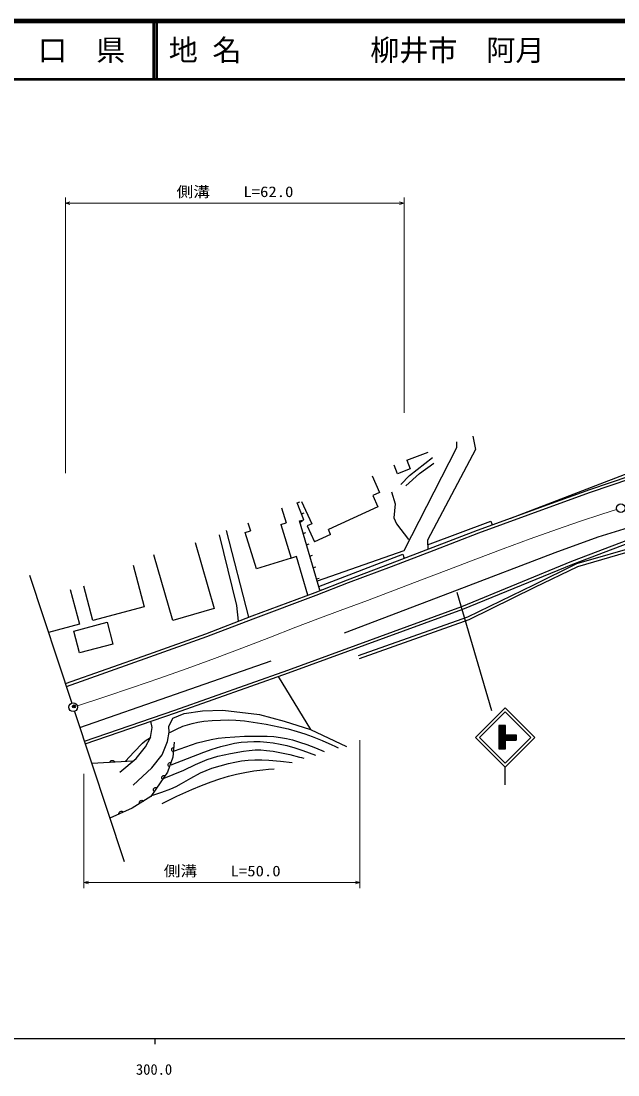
# Model space of a CAD drawing. Units: millimetres, scale not verified. Extents: x 40000 to 680000, y 20000 to 380000.
# Drawn here: x 344973 to 447635, y 198715 to 380000 of the extents above; entities that cross this region are included whole.
import ezdxf
from ezdxf.enums import TextEntityAlignment as Align

# ---------------------------------------------------------------- set-up
doc = ezdxf.new("R2010")
doc.units = ezdxf.units.MM
doc.header["$LTSCALE"] = 1000
doc.header["$PDMODE"] = 32
doc.header["$PDSIZE"] = 500
doc.linetypes.add('CHAIN', pattern=[18.5, 12, -1.5, 3.5, -1.5])
for name, color, linetype, lineweight in [('M-BGD', 7, 'Continuous', 25), ('M-BMK', 2, 'CHAIN', 13), ('M-BMK-OTRS', 5, 'Continuous', 25), ('M-BMK-SRVR', 3, 'Continuous', 25), ('M-STR-HTXT', 7, 'Continuous', 13), ('M-STR-STRC', 7, 'Continuous', 25), ('M-TTL', 2, 'Continuous', 140), ('M-TTL-BAND', 7, 'Continuous', 25), ('M-TTL-LINE', 7, 'Continuous', 50)]:
    doc.layers.add(name, color=color, linetype=linetype, lineweight=lineweight)
doc.layers.add('M-OTRS', color=6, linetype='Continuous')
doc.layers.add('M-TTL-TXT', color=7, linetype='Continuous')
doc.styles.add('ＭＳ ゴシック', font='')
doc.styles.get('ＭＳ ゴシック').set_extended_font_data('MS Gothic')

msp = doc.modelspace()

# ---------------------------------------------------------------- hatches: boundary and pattern name
at = {"layer": 'M-STR-STRC'}
h = msp.add_hatch(dxfattribs=at)
h.set_pattern_fill('USER', color=256, style=0, pattern_type=2)
h.set_pattern_definition([(225, (428292, 258820), (70.7107, -70.7107), [])])
h.paths.add_polyline_path([(427142, 254831), (428292, 254831), (428292, 256289), (430133, 256289), (430133, 257209), (428292, 257209), (428292, 258820), (427142, 258820)])

# ---------------------------------------------------------------- linework, layer by layer
at = {"layer": 'M-BGD'}
for p, q in [((429234, 294500), (470505, 310388)), ((422675, 308614), (423121, 306325)), ((419877, 306579), (410825, 288853)), ((419877, 307597), (419877, 306579)), ((411342, 304447), (414989, 305835)), ((411801, 301810), (415744, 304926)), ((423121, 306325), (414853, 290681)), ((409702, 302128), (409139, 303609)), ((411905, 302966), (409702, 302128)), ((411342, 304447), (411905, 302966)), ((405338, 301800), (406648, 298932)), ((410275, 300284), (411801, 301810)), ((442778, 299423), (449736, 301766)), ((442944, 298951), (449880, 301287)), ((436282, 297054), (442778, 299423)), ((393210, 297363), (394963, 293525)), ((406648, 298932), (405461, 298390)), ((405461, 298390), (406355, 296431)), ((408709, 299027), (409319, 296952)), ((436453, 296584), (442944, 298951)), ((389768, 296269), (390558, 293687)), ((392452, 297121), (392918, 297303)), ((406355, 296431), (397826, 292536)), ((409319, 296952), (409116, 294550)), ((423507, 292424), (436282, 297054)), ((423682, 291955), (436453, 296584)), ((440541, 286669), (474647, 296527)), ((440722, 286201), (478697, 297177)), ((384000, 293706), (384424, 292320)), ((389643, 293407), (390558, 293687)), ((392901, 293830), (393381, 293971)), ((393193, 295220), (393659, 295402)), ((409116, 294550), (409563, 293533)), ((414884, 289917), (425799, 293998)), ((425799, 293998), (425990, 293324)), ((384143, 277441), (380324, 292388)), ((383535, 292049), (384424, 292320)), ((385452, 285782), (383535, 292049)), ((389643, 293407), (391417, 287606)), ((393476, 291872), (393955, 292013)), ((394963, 293525), (394204, 293179)), ((394204, 293179), (395463, 290421)), ((398218, 291679), (397826, 292536)), ((409563, 293533), (411639, 290847)), ((415842, 289479), (423507, 292424)), ((416021, 289012), (423682, 291955)), ((444245, 291260), (450964, 293342)), ((374892, 290275), (378188, 278974)), ((379043, 291599), (382001, 279471)), ((398218, 291679), (395463, 290421)), ((414853, 290681), (414915, 289123)), ((436816, 288563), (444245, 291260)), ((439683, 287066), (449525, 290798)), ((439867, 286601), (449689, 290325)), ((394050, 289915), (394530, 290055)), ((410825, 288853), (395929, 283643)), ((396181, 282741), (410612, 288291)), ((408528, 286667), (415842, 289479)), ((408705, 286199), (416021, 289012)), ((410612, 288291), (410841, 287556)), ((420034, 282174), (436816, 288563)), ((371100, 276907), (367804, 288208)), ((391417, 287606), (385452, 285782)), ((392354, 287902), (391324, 287577)), ((394302, 281227), (392354, 287902)), ((394624, 287957), (395104, 288098)), ((401125, 283896), (408528, 286667)), ((420798, 279278), (439683, 287066)), ((420979, 278812), (439867, 286601)), ((433152, 283042), (440541, 286669)), ((364231, 286406), (366155, 279222)), ((395199, 285999), (395678, 286140)), ((401305, 283429), (408705, 286199)), ((433371, 282593), (440722, 286201)), ((395542, 281689), (401125, 283896)), ((395722, 281222), (401305, 283429)), ((395773, 284042), (396253, 284183)), ((421841, 277536), (433152, 283042)), ((353401, 282218), (355011, 276269)), ((357335, 276860), (355743, 282803)), ((384725, 277665), (395542, 281689)), ((384902, 277197), (395722, 281222)), ((396347, 282084), (396827, 282225)), ((400627, 274750), (420034, 282174)), ((422035, 277074), (433371, 282593)), ((366155, 279222), (357335, 276860)), ((382001, 279471), (382333, 276744)), ((390829, 268350), (420798, 279278)), ((378188, 278974), (371100, 276907)), ((376755, 274596), (384725, 277665)), ((390998, 267879), (420979, 278812)), ((403016, 270839), (421841, 277536)), ((355011, 276269), (349697, 274830)), ((354030, 275078), (359779, 276575)), ((359779, 276575), (360760, 272804)), ((376929, 274127), (384902, 277197)), ((403183, 270368), (422035, 277074)), ((355011, 271308), (354030, 275078)), ((366968, 271081), (376755, 274596)), ((367136, 270610), (376929, 274127)), ((360760, 272804), (355011, 271308)), ((352604, 266021), (366968, 271081)), ((352761, 265546), (367136, 270610)), ((355102, 258452), (387994, 269976)), ((371393, 261480), (390829, 268350)), ((371557, 261008), (390998, 267879)), ((389187, 267239), (394736, 258137)), ((355860, 256155), (371393, 261480)), ((373012, 260898), (376163, 261326)), ((376163, 261326), (379681, 261479)), ((379681, 261479), (385979, 260740)), ((356017, 255680), (371557, 261008)), ((367506, 258481), (367283, 259542)), ((370412, 258664), (371085, 260102)), ((371085, 260102), (373012, 260898)), ((385979, 260740), (390233, 259545)), ((390233, 259545), (394736, 258137)), ((367261, 256768), (367506, 258481)), ((370167, 256064), (370473, 257655)), ((370473, 257655), (370412, 258664)), ((394736, 258137), (400940, 255195)), ((366374, 255177), (367261, 256768)), ((369249, 253800), (370167, 256064)), ((371325, 255963), (371104, 253362)), ((364747, 253139), (366374, 255177)), ((367445, 251537), (369249, 253800)), ((364175, 252666), (357129, 252310)), ((361931, 250815), (364747, 253139)), ((371104, 253362), (370134, 250805)), ((364263, 248539), (367445, 251537)), ((370134, 250805), (368900, 248953)), ((368900, 248953), (367269, 246616)), ((367269, 246616), (364094, 244588)), ((364094, 244588), (360248, 242860))]:
    msp.add_line(p, q, dxfattribs=at)
for points in [[(411165, 300029), (413518, 302191), (415998, 303972)], [(396347, 282084), (392847, 294015), (393586, 294212), (392452, 297121)], [(370588, 257623), (371685, 258183), (372803, 258685), (373580, 258963), (374375, 259184), (375394, 259392), (376426, 259542), (377856, 259684), (379286, 259765), (380605, 259783), (381923, 259740), (383404, 259604), (384888, 259407), (387105, 259034), (389317, 258601), (390908, 258238), (392481, 257817), (393776, 257412), (395051, 256949), (396741, 256250), (398420, 255490), (398956, 255240), (399492, 254989)], [(362945, 252677), (364365, 254241), (365840, 255774), (366295, 256160), (366785, 256497), (367042, 256644), (367312, 256788)], [(370781, 252035), (373576, 253174), (376403, 254261), (377867, 254773), (379359, 255231), (380513, 255526), (381689, 255764), (382808, 255930), (383944, 256038), (385024, 256082), (386114, 256065), (387232, 255984), (388344, 255843), (389517, 255632), (390676, 255362), (392058, 254966), (393432, 254510), (394532, 254115), (395638, 253705)], [(371359, 254475), (373289, 255173), (375240, 255814), (376449, 256153), (377671, 256432), (378856, 256634), (380054, 256777), (381731, 256899), (383429, 256963), (385383, 256999), (387330, 256974), (388464, 256904), (389598, 256774), (390623, 256591), (391636, 256349), (392867, 255983), (394097, 255555), (395609, 254967), (397115, 254347)], [(369303, 249658), (371160, 250369), (372995, 251137), (374974, 252086), (376971, 252976), (377884, 253285), (378826, 253540), (381023, 254006), (383238, 254414), (384226, 254542), (385229, 254611), (386196, 254610), (387173, 254547), (388335, 254405), (389499, 254202), (391186, 253824), (392859, 253388), (393216, 253291), (393583, 253191)], [(371181, 254264), (371092, 254304), (371018, 254358), (370937, 254441), (370897, 254533), (370877, 254629), (370887, 254752), (370923, 254844), (370978, 254927), (371072, 254998), (371154, 255039), (371248, 255061)], [(360252, 252468), (360280, 252562), (360324, 252642), (360395, 252734), (360481, 252786), (360573, 252819), (360697, 252825), (360792, 252802), (360883, 252758), (360965, 252674), (361017, 252599), (361051, 252508)], [(367633, 246832), (369182, 247357), (370714, 247941), (371642, 248356), (372553, 248830), (374185, 249781), (375843, 250678), (376804, 251094), (377799, 251458), (379203, 251902), (380629, 252290), (381759, 252539), (382911, 252732), (384053, 252858), (385199, 252924), (386398, 252928), (387596, 252872), (389598, 252697), (391591, 252484)], [(370478, 251709), (370403, 251772), (370347, 251844), (370292, 251947), (370278, 252046), (370285, 252144), (370329, 252260), (370389, 252338), (370465, 252403), (370575, 252445), (370665, 252462), (370761, 252457)], [(369295, 249546), (369237, 249624), (369198, 249707), (369167, 249819), (369176, 249919), (369205, 250013), (369274, 250116), (369349, 250178), (369438, 250225), (369554, 250241), (369646, 250238), (369739, 250212)], [(369239, 245419), (371768, 246643), (374322, 247812), (375982, 248508), (377673, 249151), (379141, 249649), (380636, 250093), (382050, 250451), (383477, 250750), (385014, 251002), (386570, 251195), (387534, 251297), (388508, 251392)], [(367855, 247457), (367798, 247536), (367762, 247620), (367733, 247732), (367744, 247832), (367775, 247925), (367846, 248027), (367923, 248088), (368012, 248132), (368129, 248146), (368221, 248141), (368313, 248113)], [(365344, 245387), (365322, 245482), (365320, 245573), (365337, 245688), (365385, 245776), (365449, 245850), (365554, 245917), (365648, 245944), (365748, 245951), (365861, 245919), (365944, 245879), (366019, 245818)], [(361806, 243560), (361798, 243657), (361810, 243748), (361843, 243859), (361904, 243939), (361978, 244003), (362091, 244054), (362188, 244067), (362288, 244059), (362395, 244011), (362471, 243960), (362536, 243888)]]:
    msp.add_lwpolyline(points, dxfattribs=at)
at = {"layer": 'M-BMK'}
msp.add_lwpolyline([(354659, 262187), (359395, 263752), (364133, 265341), (368848, 266969), (373556, 268652), (378241, 270370), (382922, 272121), (387579, 273909), (392230, 275737), (396026, 277200), (399853, 278610), (404541, 280315), (409219, 282076), (413872, 283871), (418537, 285668), (423197, 287446), (427878, 289196), (432560, 290914), (437256, 292614), (441054, 293922), (444881, 295177), (446147, 295585), (447413, 295991)], dxfattribs=at)
msp.add_lwpolyline([(354659, 262187), (359395, 263752), (364133, 265341), (368848, 266969), (373556, 268652), (378241, 270370), (382922, 272121), (387579, 273909), (392230, 275737), (396026, 277200), (399853, 278610), (404541, 280315), (409219, 282076), (413872, 283871), (418537, 285668), (423197, 287446), (427878, 289196), (432560, 290914), (437256, 292614), (441054, 293922), (444881, 295177), (446147, 295585), (447413, 295991)], dxfattribs=at)
at = {"layer": 'M-BMK-OTRS'}
for p, q in [((346447, 284678), (353712, 262665)), ((354182, 261241), (362695, 235445))]:
    msp.add_line(p, q, dxfattribs=at)
at = {"layer": 'M-BMK-SRVR'}
for centre in [(448127, 296222), (353947, 261953)]:
    msp.add_circle(centre, 746, dxfattribs=at)
at = {"layer": 'M-OTRS'}
msp.add_point((354058, 262110), dxfattribs=at)
at = {"layer": 'M-STR-HTXT'}
for p, q in [((352604, 302202), (352604, 349676)), ((352604, 348676), (410841, 348676)), ((410841, 349676), (410841, 312610)), ((403245, 230828), (403245, 256284)), ((355792, 250516), (355792, 230828)), ((355792, 231828), (403245, 231828))]:
    msp.add_line(p, q, dxfattribs=at)
for points in [[(353354, 348460), (352604, 348676), (353354, 348890)], [(410091, 348892), (410841, 348676), (410091, 348462)], [(356542, 231612), (355792, 231828), (356542, 232042)], [(402495, 232044), (403245, 231828), (402495, 231614)]]:
    msp.add_lwpolyline(points, dxfattribs=at)
at = {"layer": 'M-STR-STRC'}
for p, q in [((419911, 281786), (425868, 261378)), ((428229, 261841), (423138, 256750)), ((428229, 261162), (423816, 256750)), ((433320, 256750), (428229, 261841)), ((432641, 256750), (428229, 261162)), ((427141, 258820), (427141, 254831)), ((428292, 258820), (427141, 258820)), ((428292, 257209), (428292, 258820)), ((428229, 251659), (423138, 256750)), ((428229, 252338), (423816, 256750)), ((428229, 251659), (433320, 256750)), ((428229, 252338), (432641, 256750)), ((428292, 257209), (430133, 257209)), ((428292, 254831), (428292, 256289)), ((428292, 256289), (430133, 256289)), ((430133, 257209), (430133, 256289)), ((427141, 254831), (428292, 254831)), ((428229, 248604), (428229, 251659))]:
    msp.add_line(p, q, dxfattribs=at)
at = {"layer": 'M-TTL'}
msp.add_line((680000, 380000), (40000, 380000), dxfattribs=at)
at = {"layer": 'M-TTL-BAND'}
for p, q in [((40000, 205000), (579000, 205000)), ((368000, 205000), (368000, 204000))]:
    msp.add_line(p, q, dxfattribs=at)
at = {"layer": 'M-TTL-LINE'}
for p, q in [((367750, 380000), (367750, 370000)), ((368250, 380000), (368250, 370000)), ((40000, 370000), (680000, 370000))]:
    msp.add_line(p, q, dxfattribs=at)

# ---------------------------------------------------------------- texts
at = {"layer": 'M-STR-HTXT', "style": 'ＭＳ ゴシック', "width": 1.15}
for s, p in [('側溝\u3000\u3000L=62.0', (371712, 349176)), ('側溝\u3000\u3000L=50.0', (369508, 232328))]:
    msp.add_text(s, height=1833, dxfattribs=at).set_placement(p, align=Align.BOTTOM_LEFT)
at = {"layer": 'M-TTL-BAND', "style": 'ＭＳ ゴシック'}
msp.add_text('300.0', height=1833, dxfattribs=at).set_placement((367844, 198195), align=Align.BOTTOM_CENTER)
at = {"layer": 'M-TTL-TXT', "style": 'ＭＳ ゴシック'}
msp.add_text('山\u3000口\u3000県', height=3666, dxfattribs=at).set_placement((350375, 375000), align=Align.MIDDLE_CENTER)
for s, p in [('地 名', (370380, 375000)), ('柳井市\u3000阿月', (405024, 375000))]:
    msp.add_text(s, height=3666, dxfattribs=at).set_placement(p, align=Align.MIDDLE_LEFT)

doc.saveas('drawing.dxf')
